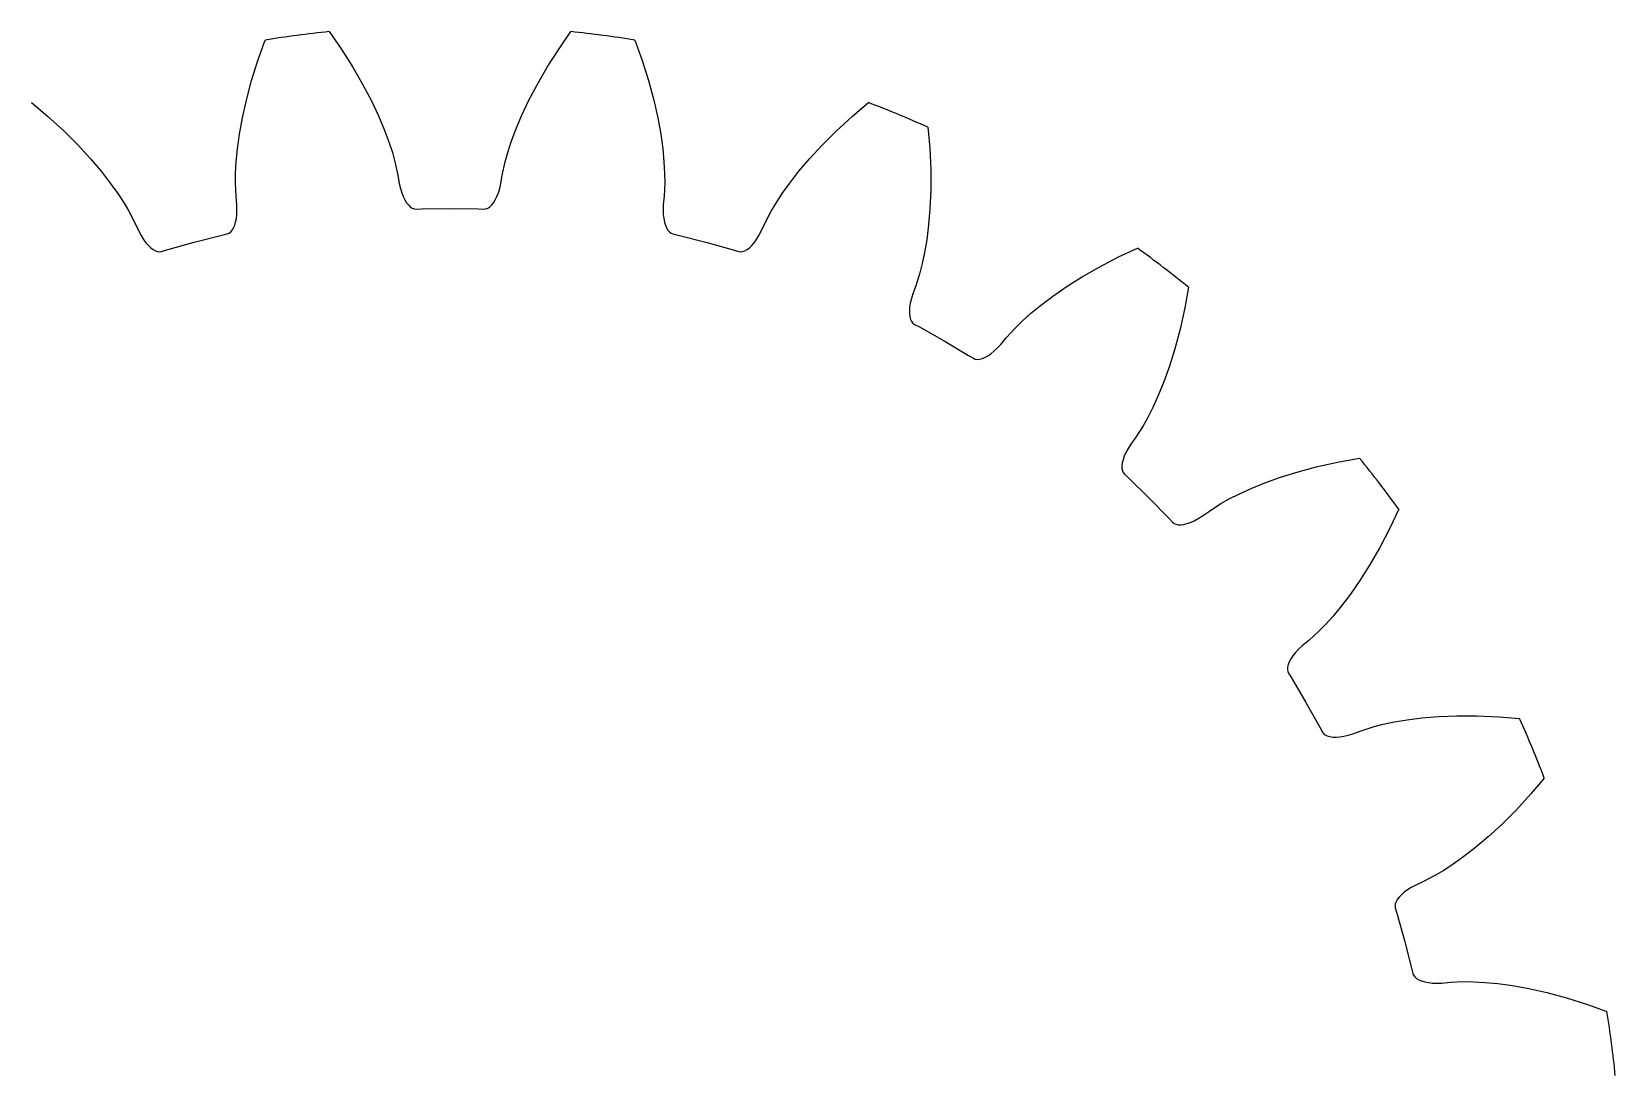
# Model space of a CAD drawing. Extents: x -37 to 73, y -37 to 37.
# Drawn here: x 47.04 to 73.4, y 2.01 to 19.4 of the extents above; entities that cross this region are included whole.
import ezdxf

# ---------------------------------------------------------------- set-up
doc = ezdxf.new("R2010")
doc.units = 0

msp = doc.modelspace()

# ---------------------------------------------------------------- linework, layer by layer
at = {"layer": 'layer0'}
for p, q in [((50.807, 18.93), (50.924, 19.256)), ((51.988, 19.396), (52.185, 19.111)), ((55.815, 19.111), (56.012, 19.396)), ((57.076, 19.256), (57.193, 18.93)), ((52.185, 19.111), (52.382, 18.802)), ((55.618, 18.802), (55.815, 19.111)), ((50.697, 18.581), (50.807, 18.93)), ((52.382, 18.802), (52.55, 18.512)), ((55.45, 18.512), (55.618, 18.802)), ((57.193, 18.93), (57.303, 18.581)), ((50.61, 18.256), (50.697, 18.581)), ((52.55, 18.512), (52.692, 18.241)), ((55.308, 18.241), (55.45, 18.512)), ((57.303, 18.581), (57.39, 18.256)), ((47.036, 18.214), (47.301, 17.99)), ((50.543, 17.958), (50.61, 18.256)), ((52.692, 18.241), (52.81, 17.991)), ((55.19, 17.991), (55.308, 18.241)), ((57.39, 18.256), (57.457, 17.958)), ((60.699, 17.99), (60.964, 18.214)), ((47.301, 17.99), (47.57, 17.743)), ((50.493, 17.686), (50.543, 17.958)), ((52.81, 17.991), (52.905, 17.764)), ((55.095, 17.764), (55.19, 17.991)), ((57.457, 17.958), (57.507, 17.686)), ((60.43, 17.743), (60.699, 17.99)), ((47.57, 17.743), (47.808, 17.506)), ((50.46, 17.442), (50.493, 17.686)), ((52.905, 17.764), (52.981, 17.561)), ((55.019, 17.561), (55.095, 17.764)), ((57.507, 17.686), (57.54, 17.442)), ((60.192, 17.506), (60.43, 17.743)), ((61.955, 17.804), (61.984, 17.458)), ((47.808, 17.506), (48.015, 17.28)), ((50.439, 17.226), (50.46, 17.442)), ((52.981, 17.561), (53.04, 17.382)), ((54.96, 17.382), (55.019, 17.561)), ((57.54, 17.442), (57.561, 17.226)), ((59.985, 17.28), (60.192, 17.506)), ((61.984, 17.458), (62, 17.092)), ((48.015, 17.28), (48.194, 17.07)), ((50.429, 17.038), (50.439, 17.226)), ((53.04, 17.382), (53.082, 17.23)), ((53.082, 17.23), (53.131, 17.008)), ((54.869, 17.008), (54.918, 17.23)), ((54.918, 17.23), (54.96, 17.382)), ((57.561, 17.226), (57.571, 17.038)), ((59.806, 17.07), (59.985, 17.28)), ((48.194, 17.07), (48.345, 16.875)), ((48.345, 16.875), (48.471, 16.699)), ((50.427, 16.88), (50.429, 17.038)), ((50.438, 16.654), (50.427, 16.88)), ((53.131, 17.008), (53.155, 16.866)), ((54.845, 16.866), (54.869, 17.008)), ((57.573, 16.88), (57.562, 16.654)), ((57.571, 17.038), (57.573, 16.88)), ((59.529, 16.699), (59.655, 16.875)), ((59.655, 16.875), (59.806, 17.07)), ((62, 17.092), (62, 16.757)), ((48.471, 16.699), (48.574, 16.541)), ((50.451, 16.51), (50.438, 16.654)), ((53.155, 16.866), (53.174, 16.786)), ((53.174, 16.786), (53.196, 16.714)), ((53.196, 16.714), (53.221, 16.65)), ((53.221, 16.65), (53.248, 16.594)), ((54.752, 16.594), (54.779, 16.65)), ((54.779, 16.65), (54.804, 16.714)), ((54.804, 16.714), (54.826, 16.786)), ((54.826, 16.786), (54.845, 16.866)), ((57.562, 16.654), (57.549, 16.51)), ((59.426, 16.541), (59.529, 16.699)), ((62, 16.757), (61.987, 16.451)), ((48.574, 16.541), (48.654, 16.405)), ((48.654, 16.405), (48.758, 16.203)), ((50.443, 16.284), (50.45, 16.352)), ((50.45, 16.352), (50.453, 16.428)), ((50.453, 16.428), (50.451, 16.51)), ((53.248, 16.594), (53.277, 16.547)), ((53.277, 16.547), (53.307, 16.509)), ((53.307, 16.509), (53.338, 16.479)), ((53.338, 16.479), (53.37, 16.457)), ((53.37, 16.457), (53.402, 16.445)), ((53.402, 16.445), (53.435, 16.44)), ((53.435, 16.44), (53.527, 16.443)), ((53.527, 16.443), (54, 16.45)), ((54, 16.45), (54.473, 16.443)), ((54.473, 16.443), (54.565, 16.44)), ((54.565, 16.44), (54.598, 16.445)), ((54.598, 16.445), (54.63, 16.457)), ((54.63, 16.457), (54.662, 16.479)), ((54.662, 16.479), (54.693, 16.509)), ((54.693, 16.509), (54.723, 16.547)), ((54.723, 16.547), (54.752, 16.594)), ((57.549, 16.51), (57.547, 16.428)), ((57.547, 16.428), (57.55, 16.352)), ((57.55, 16.352), (57.557, 16.284)), ((59.242, 16.203), (59.346, 16.405)), ((59.346, 16.405), (59.426, 16.541)), ((61.987, 16.451), (61.965, 16.176)), ((48.758, 16.203), (48.819, 16.073)), ((50.349, 16.06), (50.375, 16.089)), ((50.375, 16.089), (50.397, 16.126)), ((50.397, 16.126), (50.416, 16.171)), ((50.416, 16.171), (50.431, 16.224)), ((50.431, 16.224), (50.443, 16.284)), ((57.557, 16.284), (57.569, 16.224)), ((57.569, 16.224), (57.584, 16.171)), ((57.584, 16.171), (57.603, 16.126)), ((57.603, 16.126), (57.625, 16.089)), ((57.625, 16.089), (57.651, 16.06)), ((59.181, 16.073), (59.242, 16.203)), ((61.965, 16.176), (61.934, 15.931)), ((48.819, 16.073), (48.858, 16)), ((48.858, 16), (48.898, 15.936)), ((48.898, 15.936), (48.938, 15.881)), ((48.938, 15.881), (48.979, 15.834)), ((48.979, 15.834), (49.018, 15.796)), ((49.287, 15.761), (49.742, 15.889)), ((49.742, 15.889), (50.201, 16.005)), ((50.201, 16.005), (50.291, 16.026)), ((50.291, 16.026), (50.321, 16.039)), ((50.321, 16.039), (50.349, 16.06)), ((57.651, 16.06), (57.679, 16.039)), ((57.679, 16.039), (57.709, 16.026)), ((57.709, 16.026), (57.799, 16.005)), ((57.799, 16.005), (58.258, 15.889)), ((58.258, 15.889), (58.713, 15.761)), ((58.982, 15.796), (59.021, 15.834)), ((59.021, 15.834), (59.062, 15.881)), ((59.062, 15.881), (59.102, 15.936)), ((59.102, 15.936), (59.142, 16)), ((59.142, 16), (59.181, 16.073)), ((61.934, 15.931), (61.898, 15.717)), ((49.018, 15.796), (49.057, 15.767)), ((49.057, 15.767), (49.095, 15.746)), ((49.095, 15.746), (49.132, 15.734)), ((49.132, 15.734), (49.166, 15.73)), ((49.166, 15.73), (49.199, 15.734)), ((49.199, 15.734), (49.287, 15.761)), ((58.713, 15.761), (58.801, 15.734)), ((58.801, 15.734), (58.834, 15.73)), ((58.834, 15.73), (58.868, 15.734)), ((58.868, 15.734), (58.905, 15.746)), ((58.905, 15.746), (58.943, 15.767)), ((58.943, 15.767), (58.982, 15.796)), ((61.898, 15.717), (61.859, 15.534)), ((64.803, 15.474), (65.127, 15.643)), ((65.127, 15.643), (65.441, 15.791)), ((61.82, 15.38), (61.751, 15.164)), ((61.859, 15.534), (61.82, 15.38)), ((64.253, 15.143), (64.512, 15.306)), ((64.512, 15.306), (64.803, 15.474)), ((61.701, 15.029), (61.678, 14.95)), ((61.751, 15.164), (61.701, 15.029)), ((64.026, 14.986), (64.253, 15.143)), ((66.292, 15.138), (66.23, 14.797)), ((61.65, 14.809), (61.646, 14.747)), ((61.661, 14.876), (61.65, 14.809)), ((61.678, 14.95), (61.661, 14.876)), ((63.662, 14.699), (63.83, 14.837)), ((63.83, 14.837), (64.026, 14.986)), ((66.23, 14.797), (66.151, 14.44)), ((61.646, 14.747), (61.647, 14.692)), ((61.647, 14.692), (61.654, 14.644)), ((61.654, 14.644), (61.666, 14.602)), ((61.666, 14.602), (61.683, 14.568)), ((61.683, 14.568), (61.705, 14.54)), ((61.705, 14.54), (61.731, 14.52)), ((61.731, 14.52), (61.812, 14.477)), ((63.41, 14.463), (63.523, 14.573)), ((63.523, 14.573), (63.662, 14.699)), ((61.812, 14.477), (62.225, 14.246)), ((62.225, 14.246), (62.631, 14.004)), ((63.165, 14.184), (63.257, 14.295)), ((63.257, 14.295), (63.41, 14.463)), ((66.151, 14.44), (66.064, 14.115)), ((62.631, 14.004), (62.71, 13.955)), ((62.9, 13.969), (62.949, 13.995)), ((62.949, 13.995), (62.999, 14.03)), ((62.999, 14.03), (63.053, 14.073)), ((63.053, 14.073), (63.108, 14.124)), ((63.108, 14.124), (63.165, 14.184)), ((66.064, 14.115), (65.973, 13.823)), ((62.71, 13.955), (62.74, 13.943)), ((62.74, 13.943), (62.774, 13.938)), ((62.774, 13.938), (62.813, 13.94)), ((62.813, 13.94), (62.855, 13.95)), ((62.855, 13.95), (62.9, 13.969)), ((65.973, 13.823), (65.88, 13.563)), ((65.88, 13.563), (65.787, 13.335)), ((65.787, 13.335), (65.697, 13.138)), ((65.612, 12.97), (65.535, 12.832)), ((65.697, 13.138), (65.612, 12.97)), ((65.535, 12.832), (65.412, 12.641)), ((65.286, 12.453), (65.25, 12.387)), ((65.329, 12.524), (65.286, 12.453)), ((65.412, 12.641), (65.329, 12.524)), ((65.189, 12.212), (65.183, 12.164)), ((65.183, 12.164), (65.184, 12.121)), ((65.202, 12.266), (65.189, 12.212)), ((65.222, 12.324), (65.202, 12.266)), ((65.25, 12.387), (65.222, 12.324)), ((68.115, 12.064), (68.44, 12.151)), ((68.44, 12.151), (68.797, 12.23)), ((68.797, 12.23), (69.138, 12.292)), ((65.184, 12.121), (65.192, 12.083)), ((65.192, 12.083), (65.205, 12.051)), ((65.205, 12.051), (65.225, 12.025)), ((65.225, 12.025), (65.293, 11.962)), ((65.293, 11.962), (65.632, 11.632)), ((67.335, 11.787), (67.563, 11.88)), ((67.563, 11.88), (67.823, 11.973)), ((67.823, 11.973), (68.115, 12.064)), ((65.632, 11.632), (65.962, 11.293)), ((66.832, 11.535), (66.97, 11.612)), ((66.97, 11.612), (67.138, 11.697)), ((67.138, 11.697), (67.335, 11.787)), ((66.524, 11.329), (66.641, 11.412)), ((66.641, 11.412), (66.832, 11.535)), ((69.791, 11.441), (69.643, 11.127)), ((65.962, 11.293), (66.025, 11.225)), ((66.025, 11.225), (66.051, 11.205)), ((66.051, 11.205), (66.083, 11.192)), ((66.083, 11.192), (66.121, 11.184)), ((66.121, 11.184), (66.164, 11.183)), ((66.164, 11.183), (66.212, 11.189)), ((66.212, 11.189), (66.266, 11.202)), ((66.266, 11.202), (66.324, 11.222)), ((66.324, 11.222), (66.387, 11.25)), ((66.387, 11.25), (66.453, 11.286)), ((66.453, 11.286), (66.524, 11.329)), ((69.643, 11.127), (69.474, 10.803)), ((69.474, 10.803), (69.306, 10.512)), ((69.306, 10.512), (69.143, 10.253)), ((68.986, 10.026), (68.837, 9.83)), ((69.143, 10.253), (68.986, 10.026)), ((68.837, 9.83), (68.699, 9.662)), ((68.573, 9.523), (68.463, 9.41)), ((68.699, 9.662), (68.573, 9.523)), ((68.295, 9.257), (68.184, 9.165)), ((68.463, 9.41), (68.295, 9.257)), ((68.03, 8.999), (67.995, 8.949)), ((68.073, 9.053), (68.03, 8.999)), ((68.124, 9.108), (68.073, 9.053)), ((68.184, 9.165), (68.124, 9.108)), ((67.94, 8.813), (67.938, 8.774)), ((67.938, 8.774), (67.943, 8.74)), ((67.95, 8.855), (67.94, 8.813)), ((67.943, 8.74), (67.955, 8.71)), ((67.969, 8.9), (67.95, 8.855)), ((67.955, 8.71), (68.004, 8.631)), ((67.995, 8.949), (67.969, 8.9)), ((68.004, 8.631), (68.246, 8.225)), ((68.246, 8.225), (68.477, 7.812)), ((69.717, 7.898), (69.931, 7.934)), ((69.931, 7.934), (70.176, 7.965)), ((70.176, 7.965), (70.451, 7.987)), ((70.451, 7.987), (70.757, 8)), ((70.757, 8), (71.092, 8)), ((71.092, 8), (71.458, 7.984)), ((71.458, 7.984), (71.804, 7.955)), ((68.477, 7.812), (68.52, 7.731)), ((68.52, 7.731), (68.54, 7.705)), ((68.54, 7.705), (68.568, 7.683)), ((68.568, 7.683), (68.602, 7.666)), ((68.602, 7.666), (68.644, 7.654)), ((68.644, 7.654), (68.692, 7.647)), ((68.692, 7.647), (68.747, 7.646)), ((68.747, 7.646), (68.809, 7.65)), ((68.809, 7.65), (68.876, 7.661)), ((68.876, 7.661), (68.95, 7.678)), ((68.95, 7.678), (69.029, 7.701)), ((69.029, 7.701), (69.164, 7.751)), ((69.164, 7.751), (69.38, 7.82)), ((69.38, 7.82), (69.534, 7.859)), ((69.534, 7.859), (69.717, 7.898)), ((72.214, 6.964), (71.99, 6.699)), ((71.99, 6.699), (71.743, 6.43)), ((71.743, 6.43), (71.506, 6.192)), ((71.506, 6.192), (71.28, 5.985)), ((71.07, 5.806), (70.875, 5.655)), ((71.28, 5.985), (71.07, 5.806)), ((70.875, 5.655), (70.699, 5.529)), ((70.405, 5.346), (70.203, 5.242)), ((70.541, 5.426), (70.405, 5.346)), ((70.699, 5.529), (70.541, 5.426)), ((69.834, 5.021), (69.796, 4.982)), ((69.881, 5.062), (69.834, 5.021)), ((69.936, 5.102), (69.881, 5.062)), ((70, 5.142), (69.936, 5.102)), ((70.073, 5.181), (70, 5.142)), ((70.203, 5.242), (70.073, 5.181)), ((69.734, 4.868), (69.73, 4.834)), ((69.73, 4.834), (69.734, 4.801)), ((69.746, 4.905), (69.734, 4.868)), ((69.734, 4.801), (69.761, 4.713)), ((69.767, 4.943), (69.746, 4.905)), ((69.796, 4.982), (69.767, 4.943)), ((69.761, 4.713), (69.889, 4.258)), ((69.889, 4.258), (70.005, 3.799)), ((70.005, 3.799), (70.026, 3.709)), ((70.026, 3.709), (70.039, 3.679)), ((70.039, 3.679), (70.06, 3.651)), ((70.06, 3.651), (70.089, 3.625)), ((70.089, 3.625), (70.126, 3.603)), ((70.126, 3.603), (70.171, 3.584)), ((70.171, 3.584), (70.224, 3.569)), ((70.224, 3.569), (70.284, 3.557)), ((70.284, 3.557), (70.352, 3.55)), ((70.352, 3.55), (70.428, 3.547)), ((70.428, 3.547), (70.51, 3.549)), ((70.51, 3.549), (70.654, 3.562)), ((70.654, 3.562), (70.88, 3.573)), ((70.88, 3.573), (71.038, 3.571)), ((71.038, 3.571), (71.226, 3.561)), ((71.226, 3.561), (71.442, 3.54)), ((71.442, 3.54), (71.686, 3.507)), ((71.686, 3.507), (71.958, 3.457)), ((71.958, 3.457), (72.256, 3.39)), ((72.256, 3.39), (72.581, 3.303)), ((72.581, 3.303), (72.93, 3.193)), ((72.93, 3.193), (73.256, 3.076))]:
    msp.add_line(p, q, dxfattribs=at)
for start, end in [(95.9236, 99.0764), (80.9236, 84.0764), (65.9236, 69.0764), (50.9236, 54.0764), (35.9236, 39.0764), (20.9236, 24.0764), (5.9236, 9.0764)]:
    msp.add_arc((54, 0), 19.5, start, end, dxfattribs=at)
at = {"layer": 'layer2'}
for p, q in [((50.807, 18.93), (50.924, 19.256)), ((51.988, 19.396), (52.185, 19.111)), ((55.815, 19.111), (56.012, 19.396)), ((57.076, 19.256), (57.193, 18.93)), ((52.185, 19.111), (52.382, 18.802)), ((55.618, 18.802), (55.815, 19.111)), ((50.697, 18.581), (50.807, 18.93)), ((52.382, 18.802), (52.55, 18.512)), ((55.45, 18.512), (55.618, 18.802)), ((57.193, 18.93), (57.303, 18.581)), ((50.61, 18.256), (50.697, 18.581)), ((52.55, 18.512), (52.692, 18.241)), ((55.308, 18.241), (55.45, 18.512)), ((57.303, 18.581), (57.39, 18.256)), ((47.036, 18.214), (47.301, 17.99)), ((50.543, 17.958), (50.61, 18.256)), ((52.692, 18.241), (52.81, 17.991)), ((55.19, 17.991), (55.308, 18.241)), ((57.39, 18.256), (57.457, 17.958)), ((60.699, 17.99), (60.964, 18.214)), ((47.301, 17.99), (47.57, 17.743)), ((50.493, 17.686), (50.543, 17.958)), ((52.81, 17.991), (52.905, 17.764)), ((55.095, 17.764), (55.19, 17.991)), ((57.457, 17.958), (57.507, 17.686)), ((60.43, 17.743), (60.699, 17.99)), ((47.57, 17.743), (47.808, 17.506)), ((50.46, 17.442), (50.493, 17.686)), ((52.905, 17.764), (52.981, 17.561)), ((55.019, 17.561), (55.095, 17.764)), ((57.507, 17.686), (57.54, 17.442)), ((60.192, 17.506), (60.43, 17.743)), ((61.955, 17.804), (61.984, 17.458)), ((47.808, 17.506), (48.015, 17.28)), ((50.439, 17.226), (50.46, 17.442)), ((52.981, 17.561), (53.04, 17.382)), ((54.96, 17.382), (55.019, 17.561)), ((57.54, 17.442), (57.561, 17.226)), ((59.985, 17.28), (60.192, 17.506)), ((61.984, 17.458), (62, 17.092)), ((48.015, 17.28), (48.194, 17.07)), ((50.429, 17.038), (50.439, 17.226)), ((53.04, 17.382), (53.082, 17.23)), ((53.082, 17.23), (53.131, 17.008)), ((54.869, 17.008), (54.918, 17.23)), ((54.918, 17.23), (54.96, 17.382)), ((57.561, 17.226), (57.571, 17.038)), ((59.806, 17.07), (59.985, 17.28)), ((48.194, 17.07), (48.345, 16.875)), ((48.345, 16.875), (48.471, 16.699)), ((50.427, 16.88), (50.429, 17.038)), ((50.438, 16.654), (50.427, 16.88)), ((53.131, 17.008), (53.155, 16.866)), ((54.845, 16.866), (54.869, 17.008)), ((57.573, 16.88), (57.562, 16.654)), ((57.571, 17.038), (57.573, 16.88)), ((59.529, 16.699), (59.655, 16.875)), ((59.655, 16.875), (59.806, 17.07)), ((62, 17.092), (62, 16.757)), ((48.471, 16.699), (48.574, 16.541)), ((50.451, 16.51), (50.438, 16.654)), ((53.155, 16.866), (53.174, 16.786)), ((53.174, 16.786), (53.196, 16.714)), ((53.196, 16.714), (53.221, 16.65)), ((53.221, 16.65), (53.248, 16.594)), ((54.752, 16.594), (54.779, 16.65)), ((54.779, 16.65), (54.804, 16.714)), ((54.804, 16.714), (54.826, 16.786)), ((54.826, 16.786), (54.845, 16.866)), ((57.562, 16.654), (57.549, 16.51)), ((59.426, 16.541), (59.529, 16.699)), ((62, 16.757), (61.987, 16.451)), ((48.574, 16.541), (48.654, 16.405)), ((48.654, 16.405), (48.758, 16.203)), ((50.443, 16.284), (50.45, 16.352)), ((50.45, 16.352), (50.453, 16.428)), ((50.453, 16.428), (50.451, 16.51)), ((53.248, 16.594), (53.277, 16.547)), ((53.277, 16.547), (53.307, 16.509)), ((53.307, 16.509), (53.338, 16.479)), ((53.338, 16.479), (53.37, 16.457)), ((53.37, 16.457), (53.402, 16.445)), ((53.402, 16.445), (53.435, 16.44)), ((53.435, 16.44), (53.527, 16.443)), ((53.527, 16.443), (54, 16.45)), ((54, 16.45), (54.473, 16.443)), ((54.473, 16.443), (54.565, 16.44)), ((54.565, 16.44), (54.598, 16.445)), ((54.598, 16.445), (54.63, 16.457)), ((54.63, 16.457), (54.662, 16.479)), ((54.662, 16.479), (54.693, 16.509)), ((54.693, 16.509), (54.723, 16.547)), ((54.723, 16.547), (54.752, 16.594)), ((57.549, 16.51), (57.547, 16.428)), ((57.547, 16.428), (57.55, 16.352)), ((57.55, 16.352), (57.557, 16.284)), ((59.242, 16.203), (59.346, 16.405)), ((59.346, 16.405), (59.426, 16.541)), ((61.987, 16.451), (61.965, 16.176)), ((48.758, 16.203), (48.819, 16.073)), ((50.349, 16.06), (50.375, 16.089)), ((50.375, 16.089), (50.397, 16.126)), ((50.397, 16.126), (50.416, 16.171)), ((50.416, 16.171), (50.431, 16.224)), ((50.431, 16.224), (50.443, 16.284)), ((57.557, 16.284), (57.569, 16.224)), ((57.569, 16.224), (57.584, 16.171)), ((57.584, 16.171), (57.603, 16.126)), ((57.603, 16.126), (57.625, 16.089)), ((57.625, 16.089), (57.651, 16.06)), ((59.181, 16.073), (59.242, 16.203)), ((61.965, 16.176), (61.934, 15.931)), ((48.819, 16.073), (48.858, 16)), ((48.858, 16), (48.898, 15.936)), ((48.898, 15.936), (48.938, 15.881)), ((48.938, 15.881), (48.979, 15.834)), ((48.979, 15.834), (49.018, 15.796)), ((49.287, 15.761), (49.742, 15.889)), ((49.742, 15.889), (50.201, 16.005)), ((50.201, 16.005), (50.291, 16.026)), ((50.291, 16.026), (50.321, 16.039)), ((50.321, 16.039), (50.349, 16.06)), ((57.651, 16.06), (57.679, 16.039)), ((57.679, 16.039), (57.709, 16.026)), ((57.709, 16.026), (57.799, 16.005)), ((57.799, 16.005), (58.258, 15.889)), ((58.258, 15.889), (58.713, 15.761)), ((58.982, 15.796), (59.021, 15.834)), ((59.021, 15.834), (59.062, 15.881)), ((59.062, 15.881), (59.102, 15.936)), ((59.102, 15.936), (59.142, 16)), ((59.142, 16), (59.181, 16.073)), ((61.934, 15.931), (61.898, 15.717)), ((49.018, 15.796), (49.057, 15.767)), ((49.057, 15.767), (49.095, 15.746)), ((49.095, 15.746), (49.132, 15.734)), ((49.132, 15.734), (49.166, 15.73)), ((49.166, 15.73), (49.199, 15.734)), ((49.199, 15.734), (49.287, 15.761)), ((58.713, 15.761), (58.801, 15.734)), ((58.801, 15.734), (58.834, 15.73)), ((58.834, 15.73), (58.868, 15.734)), ((58.868, 15.734), (58.905, 15.746)), ((58.905, 15.746), (58.943, 15.767)), ((58.943, 15.767), (58.982, 15.796)), ((61.898, 15.717), (61.859, 15.534)), ((64.803, 15.474), (65.127, 15.643)), ((65.127, 15.643), (65.441, 15.791)), ((61.82, 15.38), (61.751, 15.164)), ((61.859, 15.534), (61.82, 15.38)), ((64.253, 15.143), (64.512, 15.306)), ((64.512, 15.306), (64.803, 15.474)), ((61.701, 15.029), (61.678, 14.95)), ((61.751, 15.164), (61.701, 15.029)), ((64.026, 14.986), (64.253, 15.143)), ((66.292, 15.138), (66.23, 14.797)), ((61.65, 14.809), (61.646, 14.747)), ((61.661, 14.876), (61.65, 14.809)), ((61.678, 14.95), (61.661, 14.876)), ((63.662, 14.699), (63.83, 14.837)), ((63.83, 14.837), (64.026, 14.986)), ((66.23, 14.797), (66.151, 14.44)), ((61.646, 14.747), (61.647, 14.692)), ((61.647, 14.692), (61.654, 14.644)), ((61.654, 14.644), (61.666, 14.602)), ((61.666, 14.602), (61.683, 14.568)), ((61.683, 14.568), (61.705, 14.54)), ((61.705, 14.54), (61.731, 14.52)), ((61.731, 14.52), (61.812, 14.477)), ((63.41, 14.463), (63.523, 14.573)), ((63.523, 14.573), (63.662, 14.699)), ((61.812, 14.477), (62.225, 14.246)), ((62.225, 14.246), (62.631, 14.004)), ((63.165, 14.184), (63.257, 14.295)), ((63.257, 14.295), (63.41, 14.463)), ((66.151, 14.44), (66.064, 14.115)), ((62.631, 14.004), (62.71, 13.955)), ((62.9, 13.969), (62.949, 13.995)), ((62.949, 13.995), (62.999, 14.03)), ((62.999, 14.03), (63.053, 14.073)), ((63.053, 14.073), (63.108, 14.124)), ((63.108, 14.124), (63.165, 14.184)), ((66.064, 14.115), (65.973, 13.823)), ((62.71, 13.955), (62.74, 13.943)), ((62.74, 13.943), (62.774, 13.938)), ((62.774, 13.938), (62.813, 13.94)), ((62.813, 13.94), (62.855, 13.95)), ((62.855, 13.95), (62.9, 13.969)), ((65.973, 13.823), (65.88, 13.563)), ((65.88, 13.563), (65.787, 13.335)), ((65.787, 13.335), (65.697, 13.138)), ((65.612, 12.97), (65.535, 12.832)), ((65.697, 13.138), (65.612, 12.97)), ((65.535, 12.832), (65.412, 12.641)), ((65.286, 12.453), (65.25, 12.387)), ((65.329, 12.524), (65.286, 12.453)), ((65.412, 12.641), (65.329, 12.524)), ((65.189, 12.212), (65.183, 12.164)), ((65.183, 12.164), (65.184, 12.121)), ((65.202, 12.266), (65.189, 12.212)), ((65.222, 12.324), (65.202, 12.266)), ((65.25, 12.387), (65.222, 12.324)), ((68.115, 12.064), (68.44, 12.151)), ((68.44, 12.151), (68.797, 12.23)), ((68.797, 12.23), (69.138, 12.292)), ((65.184, 12.121), (65.192, 12.083)), ((65.192, 12.083), (65.205, 12.051)), ((65.205, 12.051), (65.225, 12.025)), ((65.225, 12.025), (65.293, 11.962)), ((65.293, 11.962), (65.632, 11.632)), ((67.335, 11.787), (67.563, 11.88)), ((67.563, 11.88), (67.823, 11.973)), ((67.823, 11.973), (68.115, 12.064)), ((65.632, 11.632), (65.962, 11.293)), ((66.832, 11.535), (66.97, 11.612)), ((66.97, 11.612), (67.138, 11.697)), ((67.138, 11.697), (67.335, 11.787)), ((66.524, 11.329), (66.641, 11.412)), ((66.641, 11.412), (66.832, 11.535)), ((69.791, 11.441), (69.643, 11.127)), ((65.962, 11.293), (66.025, 11.225)), ((66.025, 11.225), (66.051, 11.205)), ((66.051, 11.205), (66.083, 11.192)), ((66.083, 11.192), (66.121, 11.184)), ((66.121, 11.184), (66.164, 11.183)), ((66.164, 11.183), (66.212, 11.189)), ((66.212, 11.189), (66.266, 11.202)), ((66.266, 11.202), (66.324, 11.222)), ((66.324, 11.222), (66.387, 11.25)), ((66.387, 11.25), (66.453, 11.286)), ((66.453, 11.286), (66.524, 11.329)), ((69.643, 11.127), (69.474, 10.803)), ((69.474, 10.803), (69.306, 10.512)), ((69.306, 10.512), (69.143, 10.253)), ((68.986, 10.026), (68.837, 9.83)), ((69.143, 10.253), (68.986, 10.026)), ((68.837, 9.83), (68.699, 9.662)), ((68.573, 9.523), (68.463, 9.41)), ((68.699, 9.662), (68.573, 9.523)), ((68.295, 9.257), (68.184, 9.165)), ((68.463, 9.41), (68.295, 9.257)), ((68.03, 8.999), (67.995, 8.949)), ((68.073, 9.053), (68.03, 8.999)), ((68.124, 9.108), (68.073, 9.053)), ((68.184, 9.165), (68.124, 9.108)), ((67.94, 8.813), (67.938, 8.774)), ((67.938, 8.774), (67.943, 8.74)), ((67.95, 8.855), (67.94, 8.813)), ((67.943, 8.74), (67.955, 8.71)), ((67.969, 8.9), (67.95, 8.855)), ((67.955, 8.71), (68.004, 8.631)), ((67.995, 8.949), (67.969, 8.9)), ((68.004, 8.631), (68.246, 8.225)), ((68.246, 8.225), (68.477, 7.812)), ((69.717, 7.898), (69.931, 7.934)), ((69.931, 7.934), (70.176, 7.965)), ((70.176, 7.965), (70.451, 7.987)), ((70.451, 7.987), (70.757, 8)), ((70.757, 8), (71.092, 8)), ((71.092, 8), (71.458, 7.984)), ((71.458, 7.984), (71.804, 7.955)), ((68.477, 7.812), (68.52, 7.731)), ((68.52, 7.731), (68.54, 7.705)), ((68.54, 7.705), (68.568, 7.683)), ((68.568, 7.683), (68.602, 7.666)), ((68.602, 7.666), (68.644, 7.654)), ((68.644, 7.654), (68.692, 7.647)), ((68.692, 7.647), (68.747, 7.646)), ((68.747, 7.646), (68.809, 7.65)), ((68.809, 7.65), (68.876, 7.661)), ((68.876, 7.661), (68.95, 7.678)), ((68.95, 7.678), (69.029, 7.701)), ((69.029, 7.701), (69.164, 7.751)), ((69.164, 7.751), (69.38, 7.82)), ((69.38, 7.82), (69.534, 7.859)), ((69.534, 7.859), (69.717, 7.898)), ((72.214, 6.964), (71.99, 6.699)), ((71.99, 6.699), (71.743, 6.43)), ((71.743, 6.43), (71.506, 6.192)), ((71.506, 6.192), (71.28, 5.985)), ((71.07, 5.806), (70.875, 5.655)), ((71.28, 5.985), (71.07, 5.806)), ((70.875, 5.655), (70.699, 5.529)), ((70.405, 5.346), (70.203, 5.242)), ((70.541, 5.426), (70.405, 5.346)), ((70.699, 5.529), (70.541, 5.426)), ((69.834, 5.021), (69.796, 4.982)), ((69.881, 5.062), (69.834, 5.021)), ((69.936, 5.102), (69.881, 5.062)), ((70, 5.142), (69.936, 5.102)), ((70.073, 5.181), (70, 5.142)), ((70.203, 5.242), (70.073, 5.181)), ((69.734, 4.868), (69.73, 4.834)), ((69.73, 4.834), (69.734, 4.801)), ((69.746, 4.905), (69.734, 4.868)), ((69.734, 4.801), (69.761, 4.713)), ((69.767, 4.943), (69.746, 4.905)), ((69.796, 4.982), (69.767, 4.943)), ((69.761, 4.713), (69.889, 4.258)), ((69.889, 4.258), (70.005, 3.799)), ((70.005, 3.799), (70.026, 3.709)), ((70.026, 3.709), (70.039, 3.679)), ((70.039, 3.679), (70.06, 3.651)), ((70.06, 3.651), (70.089, 3.625)), ((70.089, 3.625), (70.126, 3.603)), ((70.126, 3.603), (70.171, 3.584)), ((70.171, 3.584), (70.224, 3.569)), ((70.224, 3.569), (70.284, 3.557)), ((70.284, 3.557), (70.352, 3.55)), ((70.352, 3.55), (70.428, 3.547)), ((70.428, 3.547), (70.51, 3.549)), ((70.51, 3.549), (70.654, 3.562)), ((70.654, 3.562), (70.88, 3.573)), ((70.88, 3.573), (71.038, 3.571)), ((71.038, 3.571), (71.226, 3.561)), ((71.226, 3.561), (71.442, 3.54)), ((71.442, 3.54), (71.686, 3.507)), ((71.686, 3.507), (71.958, 3.457)), ((71.958, 3.457), (72.256, 3.39)), ((72.256, 3.39), (72.581, 3.303)), ((72.581, 3.303), (72.93, 3.193)), ((72.93, 3.193), (73.256, 3.076))]:
    msp.add_line(p, q, dxfattribs=at)
for start, end in [(95.9236, 99.0764), (80.9236, 84.0764), (65.9236, 69.0764), (50.9236, 54.0764), (35.9236, 39.0764), (20.9236, 24.0764), (5.9236, 9.0764)]:
    msp.add_arc((54, 0), 19.5, start, end, dxfattribs=at)

doc.saveas('drawing.dxf')
